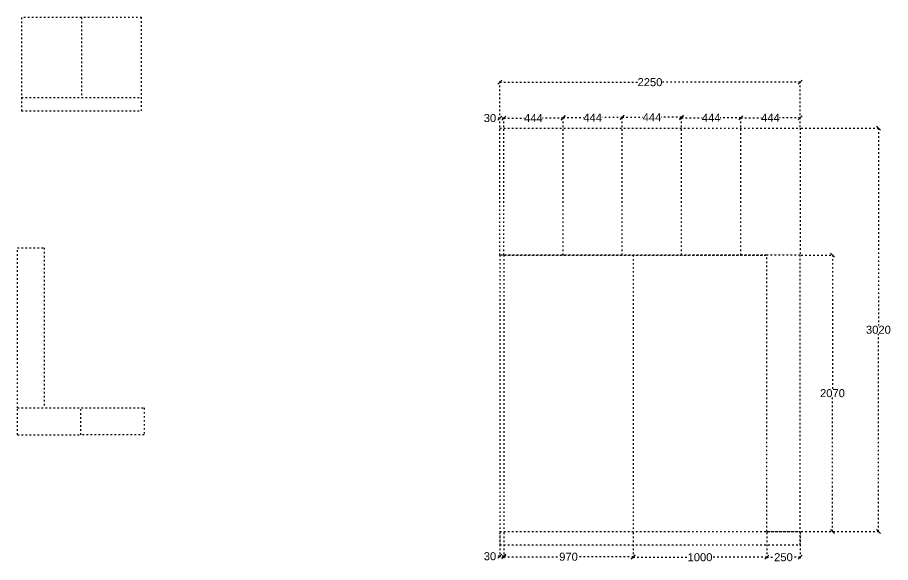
# Model space of a CAD drawing. Header units: millimetres. Extents: x 221542 to 643377, y 20779 to 241923.
# Drawn here: x 322250 to 328791, y 105239 to 109321 of the extents above; entities that cross this region are included whole.
import ezdxf

# ---------------------------------------------------------------- set-up
doc = ezdxf.new("R2010")
doc.units = ezdxf.units.MM
doc.header["$MEASUREMENT"] = 0
doc.linetypes.add('ACAD_ISO03W100', pattern=[30, 12, -18])
doc.layers.add('Walls', color=253, linetype='Continuous')
doc.styles.get("Standard").update_dxf_attribs({"font": 'arial.ttf'})
doc.dimstyles.get("Standard").update_dxf_attribs({"dimtxt": 60, "dimasz": 30, "dimexe": 7.75, "dimexo": 8.13, "dimgap": 0.63, "dimtad": 0, "dimtih": 1, "dimtoh": 1, "dimdec": 0, "dimzin": 0, "dimtxsty": 'Standard', "dimblk": 'OBLIQUE', "dimcen": 2.25, "dimclrd": 1, "dimclre": 1, "dimclrt": 1, "dimadec": 0, "dimazin": 0, "dimtfac": 1, "dimtdec": 0, "dimtofl": 0, "dimtmove": 0, "dimatfit": 3, "dimfxl": 1, "dimtolj": 1, "dimtzin": 0, "dimlwd": 30, "dimarcsym": 0})

# ---------------------------------------------------------------- blocks, each defined once
blk = doc.blocks.new('_Oblique')
at = {"color": 0, "linetype": 'ByBlock', "lineweight": -2}
blk.add_line((-0.5, -0.5), (0.5, 0.5), dxfattribs=at)
blk = doc.blocks.new('*D1082')
at = {"layer": 'Defpoints', "color": 0, "linetype": 'ACAD_ISO03W100', "transparency": 16777216}
for p in [(325893.9, 108567.1), (325863.9, 108491.7), (325893.9, 108491.7)]:
    blk.add_point(p, dxfattribs=at)
at = {"layer": 'Walls', "color": 1, "linetype": 'ACAD_ISO03W100', "lineweight": 30, "transparency": 16777216}
for p, q in [((325863.9, 108567.1), (325833.9, 108567.1)), ((325893.9, 108567.1), (325863.9, 108567.1))]:
    blk.add_line(p, q, dxfattribs=at)
at = {"layer": 'Walls', "color": 1, "linetype": 'ACAD_ISO03W100', "lineweight": -2, "transparency": 16777216}
for p, q in [((325863.9, 108499.8), (325863.9, 108574.8)), ((325893.9, 108499.8), (325893.9, 108574.8))]:
    blk.add_line(p, q, dxfattribs=at)
at = {"layer": 'Walls', "color": 1, "linetype": 'ACAD_ISO03W100', "lineweight": 30, "transparency": 16777216, "xscale": 30, "yscale": 30, "zscale": 30, "rotation": 180}
blk.add_blockref('_Oblique', (325863.9, 108567.1), dxfattribs=at)
at = {"layer": 'Walls', "color": 1, "linetype": 'ACAD_ISO03W100', "lineweight": 30, "transparency": 16777216, "xscale": 30, "yscale": 30, "zscale": 30}
blk.add_blockref('_Oblique', (325893.9, 108567.1), dxfattribs=at)
at = {"layer": 'Walls', "color": 1, "linetype": 'ACAD_ISO03W100', "transparency": 16777216, "insert": (325790.4, 108567.1), "char_height": 60, "attachment_point": 5}
blk.add_mtext('\\A1;30', dxfattribs=at)
blk = doc.blocks.new('*D1083')
at = {"layer": 'Defpoints', "color": 0, "linetype": 'ACAD_ISO03W100', "transparency": 16777216}
for p in [(326337.9, 108567.1), (325893.9, 108491.7), (326337.9, 108491.7)]:
    blk.add_point(p, dxfattribs=at)
at = {"layer": 'Walls', "color": 1, "linetype": 'ACAD_ISO03W100', "lineweight": -2, "transparency": 16777216}
for p, q in [((325893.9, 108499.8), (325893.9, 108574.8)), ((326337.9, 108499.8), (326337.9, 108574.8))]:
    blk.add_line(p, q, dxfattribs=at)
at = {"layer": 'Walls', "color": 1, "linetype": 'ACAD_ISO03W100', "lineweight": 30, "transparency": 16777216}
for p, q in [((325893.9, 108567.1), (326047.9, 108567.1)), ((326337.9, 108567.1), (326183.9, 108567.1))]:
    blk.add_line(p, q, dxfattribs=at)
at = {"layer": 'Walls', "color": 1, "linetype": 'ACAD_ISO03W100', "lineweight": 30, "transparency": 16777216, "xscale": 30, "yscale": 30, "zscale": 30, "rotation": 180}
blk.add_blockref('_Oblique', (325893.9, 108567.1), dxfattribs=at)
at = {"layer": 'Walls', "color": 1, "linetype": 'ACAD_ISO03W100', "lineweight": 30, "transparency": 16777216, "xscale": 30, "yscale": 30, "zscale": 30}
blk.add_blockref('_Oblique', (326337.9, 108567.1), dxfattribs=at)
at = {"layer": 'Walls', "color": 1, "linetype": 'ACAD_ISO03W100', "transparency": 16777216, "insert": (326115.9, 108567.1), "char_height": 60, "attachment_point": 5}
blk.add_mtext('\\A1;444', dxfattribs=at)
blk = doc.blocks.new('*D1084')
at = {"layer": 'Defpoints', "color": 0, "linetype": 'ACAD_ISO03W100', "transparency": 16777216}
for p in [(326781.9, 108570.8), (326337.9, 108491.7), (326781.9, 108491.7)]:
    blk.add_point(p, dxfattribs=at)
at = {"layer": 'Walls', "color": 1, "linetype": 'ACAD_ISO03W100', "lineweight": -2, "transparency": 16777216}
for p, q in [((326337.9, 108499.8), (326337.9, 108578.6)), ((326781.9, 108499.8), (326781.9, 108578.6))]:
    blk.add_line(p, q, dxfattribs=at)
at = {"layer": 'Walls', "color": 1, "linetype": 'ACAD_ISO03W100', "lineweight": 30, "transparency": 16777216}
for p, q in [((326337.9, 108570.8), (326491.9, 108570.8)), ((326781.9, 108570.8), (326627.9, 108570.8))]:
    blk.add_line(p, q, dxfattribs=at)
at = {"layer": 'Walls', "color": 1, "linetype": 'ACAD_ISO03W100', "lineweight": 30, "transparency": 16777216, "xscale": 30, "yscale": 30, "zscale": 30, "rotation": 180}
blk.add_blockref('_Oblique', (326337.9, 108570.8), dxfattribs=at)
at = {"layer": 'Walls', "color": 1, "linetype": 'ACAD_ISO03W100', "lineweight": 30, "transparency": 16777216, "xscale": 30, "yscale": 30, "zscale": 30}
blk.add_blockref('_Oblique', (326781.9, 108570.8), dxfattribs=at)
at = {"layer": 'Walls', "color": 1, "linetype": 'ACAD_ISO03W100', "transparency": 16777216, "insert": (326559.9, 108570.8), "char_height": 60, "attachment_point": 5}
blk.add_mtext('\\A1;444', dxfattribs=at)
blk = doc.blocks.new('*D1085')
at = {"layer": 'Defpoints', "color": 0, "linetype": 'ACAD_ISO03W100', "transparency": 16777216}
for p in [(327225.9, 108573.1), (326781.9, 108491.7), (327225.9, 108491.7)]:
    blk.add_point(p, dxfattribs=at)
at = {"layer": 'Walls', "color": 1, "linetype": 'ACAD_ISO03W100', "lineweight": -2, "transparency": 16777216}
for p, q in [((326781.9, 108499.8), (326781.9, 108580.8)), ((327225.9, 108499.8), (327225.9, 108580.8))]:
    blk.add_line(p, q, dxfattribs=at)
at = {"layer": 'Walls', "color": 1, "linetype": 'ACAD_ISO03W100', "lineweight": 30, "transparency": 16777216}
for p, q in [((326781.9, 108573.1), (326935.9, 108573.1)), ((327225.9, 108573.1), (327071.9, 108573.1))]:
    blk.add_line(p, q, dxfattribs=at)
at = {"layer": 'Walls', "color": 1, "linetype": 'ACAD_ISO03W100', "lineweight": 30, "transparency": 16777216, "xscale": 30, "yscale": 30, "zscale": 30, "rotation": 180}
blk.add_blockref('_Oblique', (326781.9, 108573.1), dxfattribs=at)
at = {"layer": 'Walls', "color": 1, "linetype": 'ACAD_ISO03W100', "lineweight": 30, "transparency": 16777216, "xscale": 30, "yscale": 30, "zscale": 30}
blk.add_blockref('_Oblique', (327225.9, 108573.1), dxfattribs=at)
at = {"layer": 'Walls', "color": 1, "linetype": 'ACAD_ISO03W100', "transparency": 16777216, "insert": (327003.9, 108573.1), "char_height": 60, "attachment_point": 5}
blk.add_mtext('\\A1;444', dxfattribs=at)
blk = doc.blocks.new('*D1086')
at = {"layer": 'Defpoints', "color": 0, "linetype": 'ACAD_ISO03W100', "transparency": 16777216}
for p in [(327669.9, 108569.9), (327225.9, 108491.7), (327669.9, 108491.7)]:
    blk.add_point(p, dxfattribs=at)
at = {"layer": 'Walls', "color": 1, "linetype": 'ACAD_ISO03W100', "lineweight": -2, "transparency": 16777216}
for p, q in [((327225.9, 108499.8), (327225.9, 108577.6)), ((327669.9, 108499.8), (327669.9, 108577.6))]:
    blk.add_line(p, q, dxfattribs=at)
at = {"layer": 'Walls', "color": 1, "linetype": 'ACAD_ISO03W100', "lineweight": 30, "transparency": 16777216}
for p, q in [((327225.9, 108569.9), (327379.9, 108569.9)), ((327669.9, 108569.9), (327515.9, 108569.9))]:
    blk.add_line(p, q, dxfattribs=at)
at = {"layer": 'Walls', "color": 1, "linetype": 'ACAD_ISO03W100', "lineweight": 30, "transparency": 16777216, "xscale": 30, "yscale": 30, "zscale": 30, "rotation": 180}
blk.add_blockref('_Oblique', (327225.9, 108569.9), dxfattribs=at)
at = {"layer": 'Walls', "color": 1, "linetype": 'ACAD_ISO03W100', "lineweight": 30, "transparency": 16777216, "xscale": 30, "yscale": 30, "zscale": 30}
blk.add_blockref('_Oblique', (327669.9, 108569.9), dxfattribs=at)
at = {"layer": 'Walls', "color": 1, "linetype": 'ACAD_ISO03W100', "transparency": 16777216, "insert": (327447.9, 108569.9), "char_height": 60, "attachment_point": 5}
blk.add_mtext('\\A1;444', dxfattribs=at)
blk = doc.blocks.new('*D1087')
at = {"layer": 'Defpoints', "color": 0, "linetype": 'ACAD_ISO03W100', "transparency": 16777216}
for p in [(328113.9, 108569.9), (327669.9, 108491.7), (328113.9, 108491.7)]:
    blk.add_point(p, dxfattribs=at)
at = {"layer": 'Walls', "color": 1, "linetype": 'ACAD_ISO03W100', "lineweight": -2, "transparency": 16777216}
for p, q in [((327669.9, 108499.8), (327669.9, 108577.6)), ((328113.9, 108499.8), (328113.9, 108577.6))]:
    blk.add_line(p, q, dxfattribs=at)
at = {"layer": 'Walls', "color": 1, "linetype": 'ACAD_ISO03W100', "lineweight": 30, "transparency": 16777216}
for p, q in [((327669.9, 108569.9), (327823.9, 108569.9)), ((328113.9, 108569.9), (327959.9, 108569.9))]:
    blk.add_line(p, q, dxfattribs=at)
at = {"layer": 'Walls', "color": 1, "linetype": 'ACAD_ISO03W100', "lineweight": 30, "transparency": 16777216, "xscale": 30, "yscale": 30, "zscale": 30, "rotation": 180}
blk.add_blockref('_Oblique', (327669.9, 108569.9), dxfattribs=at)
at = {"layer": 'Walls', "color": 1, "linetype": 'ACAD_ISO03W100', "lineweight": 30, "transparency": 16777216, "xscale": 30, "yscale": 30, "zscale": 30}
blk.add_blockref('_Oblique', (328113.9, 108569.9), dxfattribs=at)
at = {"layer": 'Walls', "color": 1, "linetype": 'ACAD_ISO03W100', "transparency": 16777216, "insert": (327891.9, 108569.9), "char_height": 60, "attachment_point": 5}
blk.add_mtext('\\A1;444', dxfattribs=at)
blk = doc.blocks.new('*D1088')
at = {"layer": 'Defpoints', "color": 0, "linetype": 'ACAD_ISO03W100', "transparency": 16777216}
for p in [(327863.9, 105471.7), (328113.9, 105471.7), (327863.9, 105277.9)]:
    blk.add_point(p, dxfattribs=at)
at = {"layer": 'Walls', "color": 1, "linetype": 'ACAD_ISO03W100', "lineweight": -2, "transparency": 16777216}
for p, q in [((327863.9, 105463.6), (327863.9, 105270.1)), ((328113.9, 105463.6), (328113.9, 105270.1))]:
    blk.add_line(p, q, dxfattribs=at)
at = {"layer": 'Walls', "color": 1, "linetype": 'ACAD_ISO03W100', "lineweight": 30, "transparency": 16777216}
for p, q in [((327863.9, 105277.9), (327921.5, 105277.9)), ((328113.9, 105277.9), (328056.2, 105277.9))]:
    blk.add_line(p, q, dxfattribs=at)
at = {"layer": 'Walls', "color": 1, "linetype": 'ACAD_ISO03W100', "lineweight": 30, "transparency": 16777216, "xscale": 30, "yscale": 30, "zscale": 30, "rotation": 180}
blk.add_blockref('_Oblique', (327863.9, 105277.9), dxfattribs=at)
at = {"layer": 'Walls', "color": 1, "linetype": 'ACAD_ISO03W100', "lineweight": 30, "transparency": 16777216, "xscale": 30, "yscale": 30, "zscale": 30}
blk.add_blockref('_Oblique', (328113.9, 105277.9), dxfattribs=at)
at = {"layer": 'Walls', "color": 1, "linetype": 'ACAD_ISO03W100', "transparency": 16777216, "insert": (327988.9, 105277.9), "char_height": 60, "attachment_point": 5}
blk.add_mtext('\\A1;250', dxfattribs=at)
blk = doc.blocks.new('*D1089')
at = {"layer": 'Defpoints', "color": 0, "linetype": 'ACAD_ISO03W100', "transparency": 16777216}
for p in [(326863.9, 105471.7), (327863.9, 105471.7), (326863.9, 105277.9)]:
    blk.add_point(p, dxfattribs=at)
at = {"layer": 'Walls', "color": 1, "linetype": 'ACAD_ISO03W100', "lineweight": -2, "transparency": 16777216}
for p, q in [((326863.9, 105463.6), (326863.9, 105270.1)), ((327863.9, 105463.6), (327863.9, 105270.1))]:
    blk.add_line(p, q, dxfattribs=at)
at = {"layer": 'Walls', "color": 1, "linetype": 'ACAD_ISO03W100', "lineweight": 30, "transparency": 16777216}
for p, q in [((326863.9, 105277.9), (327276.6, 105277.9)), ((327863.9, 105277.9), (327451.2, 105277.9))]:
    blk.add_line(p, q, dxfattribs=at)
at = {"layer": 'Walls', "color": 1, "linetype": 'ACAD_ISO03W100', "lineweight": 30, "transparency": 16777216, "xscale": 30, "yscale": 30, "zscale": 30, "rotation": 180}
blk.add_blockref('_Oblique', (326863.9, 105277.9), dxfattribs=at)
at = {"layer": 'Walls', "color": 1, "linetype": 'ACAD_ISO03W100', "lineweight": 30, "transparency": 16777216, "xscale": 30, "yscale": 30, "zscale": 30}
blk.add_blockref('_Oblique', (327863.9, 105277.9), dxfattribs=at)
at = {"layer": 'Walls', "color": 1, "linetype": 'ACAD_ISO03W100', "transparency": 16777216, "insert": (327363.9, 105277.9), "char_height": 60, "attachment_point": 5}
blk.add_mtext('\\A1;1000', dxfattribs=at)
blk = doc.blocks.new('*D1090')
at = {"layer": 'Defpoints', "color": 0, "linetype": 'ACAD_ISO03W100', "transparency": 16777216}
for p in [(325893.9, 105471.7), (326863.9, 105471.7), (325893.9, 105281.6)]:
    blk.add_point(p, dxfattribs=at)
at = {"layer": 'Walls', "color": 1, "linetype": 'ACAD_ISO03W100', "lineweight": -2, "transparency": 16777216}
for p, q in [((325893.9, 105463.6), (325893.9, 105273.9)), ((326863.9, 105463.6), (326863.9, 105273.9))]:
    blk.add_line(p, q, dxfattribs=at)
at = {"layer": 'Walls', "color": 1, "linetype": 'ACAD_ISO03W100', "lineweight": 30, "transparency": 16777216}
for p, q in [((325893.9, 105281.6), (326312.1, 105281.6)), ((326863.9, 105281.6), (326445.7, 105281.6))]:
    blk.add_line(p, q, dxfattribs=at)
at = {"layer": 'Walls', "color": 1, "linetype": 'ACAD_ISO03W100', "lineweight": 30, "transparency": 16777216, "xscale": 30, "yscale": 30, "zscale": 30, "rotation": 180}
blk.add_blockref('_Oblique', (325893.9, 105281.6), dxfattribs=at)
at = {"layer": 'Walls', "color": 1, "linetype": 'ACAD_ISO03W100', "lineweight": 30, "transparency": 16777216, "xscale": 30, "yscale": 30, "zscale": 30}
blk.add_blockref('_Oblique', (326863.9, 105281.6), dxfattribs=at)
at = {"layer": 'Walls', "color": 1, "linetype": 'ACAD_ISO03W100', "transparency": 16777216, "insert": (326378.9, 105281.6), "char_height": 60, "attachment_point": 5}
blk.add_mtext('\\A1;970', dxfattribs=at)
blk = doc.blocks.new('*D1091')
at = {"layer": 'Defpoints', "color": 0, "linetype": 'ACAD_ISO03W100', "transparency": 16777216}
for p in [(325863.9, 105471.7), (325893.9, 105471.7), (325863.9, 105285.4)]:
    blk.add_point(p, dxfattribs=at)
at = {"layer": 'Walls', "color": 1, "linetype": 'ACAD_ISO03W100', "lineweight": -2, "transparency": 16777216}
for p, q in [((325863.9, 105463.6), (325863.9, 105277.6)), ((325893.9, 105463.6), (325893.9, 105277.6))]:
    blk.add_line(p, q, dxfattribs=at)
at = {"layer": 'Walls', "color": 1, "linetype": 'ACAD_ISO03W100', "lineweight": 30, "transparency": 16777216}
for p, q in [((325863.9, 105285.4), (325833.9, 105285.4)), ((325893.9, 105285.4), (325863.9, 105285.4))]:
    blk.add_line(p, q, dxfattribs=at)
at = {"layer": 'Walls', "color": 1, "linetype": 'ACAD_ISO03W100', "lineweight": 30, "transparency": 16777216, "xscale": 30, "yscale": 30, "zscale": 30, "rotation": 180}
blk.add_blockref('_Oblique', (325863.9, 105285.4), dxfattribs=at)
at = {"layer": 'Walls', "color": 1, "linetype": 'ACAD_ISO03W100', "lineweight": 30, "transparency": 16777216, "xscale": 30, "yscale": 30, "zscale": 30}
blk.add_blockref('_Oblique', (325893.9, 105285.4), dxfattribs=at)
at = {"layer": 'Walls', "color": 1, "linetype": 'ACAD_ISO03W100', "transparency": 16777216, "insert": (325790.4, 105285.4), "char_height": 60, "attachment_point": 5}
blk.add_mtext('\\A1;30', dxfattribs=at)
blk = doc.blocks.new('*D1092')
at = {"layer": 'Defpoints', "color": 0, "linetype": 'ACAD_ISO03W100', "transparency": 16777216}
for p in [(328113.9, 108835.8), (325863.9, 108491.7), (328113.9, 108491.7)]:
    blk.add_point(p, dxfattribs=at)
at = {"layer": 'Walls', "color": 1, "linetype": 'ACAD_ISO03W100', "lineweight": -2, "transparency": 16777216}
for p, q in [((325863.9, 108499.8), (325863.9, 108843.6)), ((328113.9, 108499.8), (328113.9, 108843.6))]:
    blk.add_line(p, q, dxfattribs=at)
at = {"layer": 'Walls', "color": 1, "linetype": 'ACAD_ISO03W100', "lineweight": 30, "transparency": 16777216}
for p, q in [((325863.9, 108835.8), (326898.2, 108835.8)), ((328113.9, 108835.8), (327079.5, 108835.8))]:
    blk.add_line(p, q, dxfattribs=at)
at = {"layer": 'Walls', "color": 1, "linetype": 'ACAD_ISO03W100', "lineweight": 30, "transparency": 16777216, "xscale": 30, "yscale": 30, "zscale": 30, "rotation": 180}
blk.add_blockref('_Oblique', (325863.9, 108835.8), dxfattribs=at)
at = {"layer": 'Walls', "color": 1, "linetype": 'ACAD_ISO03W100', "lineweight": 30, "transparency": 16777216, "xscale": 30, "yscale": 30, "zscale": 30}
blk.add_blockref('_Oblique', (328113.9, 108835.8), dxfattribs=at)
at = {"layer": 'Walls', "color": 1, "linetype": 'ACAD_ISO03W100', "transparency": 16777216, "insert": (326988.9, 108835.8), "char_height": 60, "attachment_point": 5}
blk.add_mtext('\\A1;2250', dxfattribs=at)
blk = doc.blocks.new('*D1093')
at = {"layer": 'Defpoints', "color": 0, "linetype": 'ACAD_ISO03W100', "transparency": 16777216}
for p in [(328113.9, 108491.7), (328113.9, 105471.7), (328700.5, 105471.7)]:
    blk.add_point(p, dxfattribs=at)
at = {"layer": 'Walls', "color": 1, "linetype": 'ACAD_ISO03W100', "lineweight": -2, "transparency": 16777216}
for p, q in [((328122, 108491.7), (328708.2, 108491.7)), ((328122, 105471.7), (328708.2, 105471.7))]:
    blk.add_line(p, q, dxfattribs=at)
at = {"layer": 'Walls', "color": 1, "linetype": 'ACAD_ISO03W100', "lineweight": 30, "transparency": 16777216}
for p, q in [((328700.5, 108491.7), (328700.5, 107013)), ((328700.5, 105471.7), (328700.5, 106950.4))]:
    blk.add_line(p, q, dxfattribs=at)
at = {"layer": 'Walls', "color": 1, "linetype": 'ACAD_ISO03W100', "lineweight": 30, "transparency": 16777216, "xscale": 30, "yscale": 30, "zscale": 30}
for p, rotation in [((328700.5, 108491.7), 90), ((328700.5, 105471.7), 270)]:
    blk.add_blockref('_Oblique', p, dxfattribs=dict(at, rotation=rotation))
at = {"layer": 'Walls', "color": 1, "linetype": 'ACAD_ISO03W100', "transparency": 16777216, "insert": (328700.5, 106981.7), "char_height": 60, "attachment_point": 5}
blk.add_mtext('\\A1;3020', dxfattribs=at)
blk = doc.blocks.new('*D1094')
at = {"layer": 'Defpoints', "color": 0, "linetype": 'ACAD_ISO03W100', "transparency": 16777216}
for p in [(328113.9, 107541.7), (328113.9, 105471.7), (328356.4, 105471.7)]:
    blk.add_point(p, dxfattribs=at)
at = {"layer": 'Walls', "color": 1, "linetype": 'ACAD_ISO03W100', "lineweight": -2, "transparency": 16777216}
for p, q in [((328122, 107541.7), (328364.2, 107541.7)), ((328122, 105471.7), (328364.2, 105471.7))]:
    blk.add_line(p, q, dxfattribs=at)
at = {"layer": 'Walls', "color": 1, "linetype": 'ACAD_ISO03W100', "lineweight": 30, "transparency": 16777216}
for p, q in [((328356.4, 107541.7), (328356.4, 106538)), ((328356.4, 105471.7), (328356.4, 106475.4))]:
    blk.add_line(p, q, dxfattribs=at)
at = {"layer": 'Walls', "color": 1, "linetype": 'ACAD_ISO03W100', "lineweight": 30, "transparency": 16777216, "xscale": 30, "yscale": 30, "zscale": 30}
for p, rotation in [((328356.4, 107541.7), 90), ((328356.4, 105471.7), 270)]:
    blk.add_blockref('_Oblique', p, dxfattribs=dict(at, rotation=rotation))
at = {"layer": 'Walls', "color": 1, "linetype": 'ACAD_ISO03W100', "transparency": 16777216, "insert": (328356.4, 106506.7), "char_height": 60, "attachment_point": 5}
blk.add_mtext('\\A1;2070', dxfattribs=at)

msp = doc.modelspace()

# ---------------------------------------------------------------- linework, layer by layer
at = {"layer": 'Walls', "color": 18, "linetype": 'ACAD_ISO03W100', "true_color": 0x000000}
for p, q in [((323180.5, 109320.7), (322280.5, 109320.7)), ((322280.5, 109320.7), (322280.5, 108620.7)), ((322730.5, 109320.7), (322730.5, 108720.7)), ((323180.5, 108620.7), (323180.5, 109320.7)), ((322280.5, 108720.7), (323180.5, 108720.7)), ((322280.5, 108620.7), (323180.5, 108620.7)), ((325863.9, 107541.7), (325863.9, 108491.7)), ((325863.9, 108491.7), (328113.9, 108491.7)), ((325893.9, 107541.7), (325893.9, 108491.7)), ((326337.9, 107541.7), (326337.9, 108491.7)), ((326781.9, 107541.7), (326781.9, 108491.7)), ((327225.9, 107541.7), (327225.9, 108491.7)), ((327669.9, 107541.7), (327669.9, 108491.7)), ((328113.9, 108491.7), (328113.9, 107541.7)), ((322250.2, 106395.9), (322250.2, 107595.9)), ((322250.2, 107595.9), (322450.2, 107595.9)), ((322450.2, 107595.9), (322450.2, 106395.9)), ((327863.9, 107541.7), (325863.9, 107541.7)), ((325863.9, 107541.7), (325863.9, 105371.7)), ((325893.9, 107541.7), (325893.9, 105471.7)), ((325893.9, 107541.7), (327863.9, 107541.7)), ((327863.9, 107541.7), (326863.9, 107541.7)), ((326863.9, 107541.7), (326863.9, 105471.7)), ((327863.9, 105471.7), (327863.9, 107541.7)), ((328113.9, 107541.7), (327863.9, 107541.7)), ((328113.9, 105371.7), (328113.9, 107541.7)), ((322250.2, 106195.9), (322250.2, 106395.9)), ((322250.2, 106395.9), (323200.2, 106395.9)), ((322725.2, 106195.9), (322725.2, 106395.9)), ((323200.2, 106395.9), (323200.2, 106195.9)), ((322250.2, 106195.9), (322725.2, 106195.9)), ((323200.2, 106195.9), (322725.2, 106195.9)), ((322725.2, 106195.9), (322725.2, 106195.9)), ((325863.9, 105471.7), (328113.9, 105471.7)), ((327863.9, 105471.7), (328113.9, 105471.7)), ((325863.9, 105371.7), (328113.9, 105371.7))]:
    msp.add_line(p, q, dxfattribs=at)

# ---------------------------------------------------------------- dimensions: what is measured, and where the dimension line sits
for base, p1, p2, picture, middle in [((328113.9, 108835.8), (325863.9, 108491.7), (328113.9, 108491.7), '*D1092', (326988.9, 108835.8)), ((326337.9, 108567.1), (325893.9, 108491.7), (326337.9, 108491.7), '*D1083', (326115.9, 108567.1)), ((326781.9, 108570.8), (326337.9, 108491.7), (326781.9, 108491.7), '*D1084', (326559.9, 108570.8)), ((327225.9, 108573.1), (326781.9, 108491.7), (327225.9, 108491.7), '*D1085', (327003.9, 108573.1)), ((327669.9, 108569.9), (327225.9, 108491.7), (327669.9, 108491.7), '*D1086', (327447.9, 108569.9)), ((328113.9, 108569.9), (327669.9, 108491.7), (328113.9, 108491.7), '*D1087', (327891.9, 108569.9)), ((325863.9, 105285.4), (325893.9, 105471.7), (325863.9, 105471.7), '*D1091', (325790.4, 105285.4)), ((325893.9, 105281.6), (326863.9, 105471.7), (325893.9, 105471.7), '*D1090', (326378.9, 105281.6)), ((326863.9, 105277.9), (327863.9, 105471.7), (326863.9, 105471.7), '*D1089', (327363.9, 105277.9)), ((327863.9, 105277.9), (328113.9, 105471.7), (327863.9, 105471.7), '*D1088', (327988.9, 105277.9))]:
    dim = msp.add_linear_dim(base=base, p1=p1, p2=p2, dimstyle='Standard', dxfattribs=at)
    dim.commit()
    dim.dimension.update_dxf_attribs({"geometry": picture, "text_midpoint": middle})
dim = msp.add_linear_dim(base=(325893.9, 108567.1), p1=(325863.9, 108491.7), p2=(325893.9, 108491.7), dimstyle='Standard', dxfattribs=at)
dim.commit()
dim.dimension.update_dxf_attribs({"geometry": '*D1082', "text_midpoint": (325790.4, 108567.1), "dimtype": 160})
for base, p1, picture, middle in [((328700.5, 105471.7), (328113.9, 108491.7), '*D1093', (328700.5, 106981.7)), ((328356.4, 105471.7), (328113.9, 107541.7), '*D1094', (328356.4, 106506.7))]:
    dim = msp.add_linear_dim(base=base, p1=p1, p2=(328113.9, 105471.7), angle=90, dimstyle='Standard', dxfattribs=at)
    dim.commit()
    dim.dimension.update_dxf_attribs({"geometry": picture, "text_midpoint": middle})

doc.saveas('drawing.dxf')
